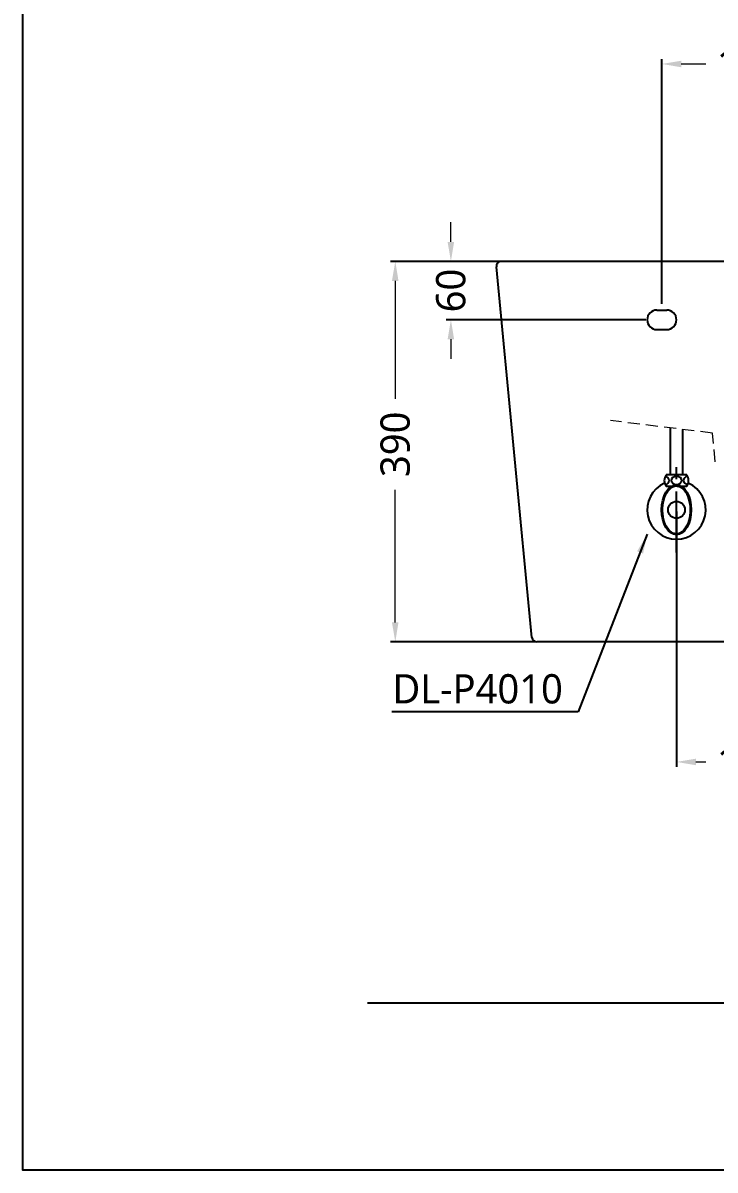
# Model space of a CAD drawing. Header units: inches. Extents: x 2057 to 5453, y -13320 to -11082.
# Drawn here: x 2057 to 2767, y -13320 to -12144 of the extents above; entities that cross this region are included whole.
import ezdxf

# ---------------------------------------------------------------- set-up
doc = ezdxf.new("R2010")
doc.units = ezdxf.units.IN
doc.header["$LTSCALE"] = 50
doc.header["$MEASUREMENT"] = 0
doc.linetypes.add('CENTER', pattern=[2, 1.25, -0.25, 0.25, -0.25])
doc.linetypes.add('HIDDEN', pattern=[0.375, 0.25, -0.125])
for name, color, linetype in [('10', 7, 'Continuous'), ('6', 6, 'Continuous'), ('CENTER', 2, 'CENTER'), ('SA-DOOR', 4, 'Continuous')]:
    doc.layers.add(name, color=color, linetype=linetype)
doc.styles.get("Standard").update_dxf_attribs({"font": 'NanumGothic.ttf'})
doc.dimstyles.get("Standard").update_dxf_attribs({"dimtxt": 20, "dimasz": 20, "dimexe": 5, "dimexo": 1.5, "dimgap": 10, "dimtad": 0, "dimtoh": 1, "dimdec": 0, "dimzin": 0, "dimdsep": 46, "dimtxsty": 'Standard', "dimcen": 0, "dimclrd": 3, "dimclre": 3, "dimclrt": 2, "dimadec": 0, "dimazin": 3, "dimtfac": 1, "dimtdec": 0, "dimtofl": 0, "dimtmove": 0, "dimatfit": 3, "dimfxl": 0, "dimtolj": 1, "dimtzin": 0, "dimlwd": 0, "dimlwe": 25, "dimarcsym": 0})
doc.dimstyles.new('Standard$0', dxfattribs={"dimtxt": 0.18, "dimasz": 0.18, "dimexe": 0.18, "dimexo": 0.0625, "dimgap": 0.09, "dimtad": 0, "dimtih": 1, "dimtoh": 1, "dimdec": 4, "dimzin": 0, "dimdsep": 46, "dimtxsty": 'Standard', "dimcen": 0.09, "dimadec": 0, "dimazin": 0, "dimtfac": 1, "dimtdec": 4, "dimtofl": 0, "dimtmove": 0, "dimatfit": 3, "dimfxl": 0, "dimtolj": 1, "dimtzin": 0, "dimarcsym": 0})

# ---------------------------------------------------------------- blocks, each defined once
blk = doc.blocks.new('*D27')
at = {"color": 3, "linetype": 'Continuous', "lineweight": 25}
for p, q in [((2524.5, -12388.4), (2433.9, -12388.4)), ((2582.4, -12778.4), (2433.9, -12778.4))]:
    blk.add_line(p, q, dxfattribs=at)
at = {"color": 3, "linetype": 'Continuous', "lineweight": 0}
for p, q in [((2438.9, -12408.4), (2438.9, -12529.4)), ((2438.9, -12758.4), (2438.9, -12622.4))]:
    blk.add_line(p, q, dxfattribs=at)
at = {"color": 3}
for points in [[(2435.5, -12408.4), (2442.2, -12408.4), (2438.9, -12388.4)], [(2435.5, -12758.4), (2442.2, -12758.4), (2438.9, -12778.4)]]:
    blk.add_solid(points, dxfattribs=at)
at = {"layer": 'DEFPOINTS', "color": 0}
for p in [(2526, -12388.4), (2438.9, -12778.4), (2583.9, -12778.4)]:
    blk.add_point(p, dxfattribs=at)
at = {"color": 2, "insert": (2438.9, -12575.9), "char_height": 30, "attachment_point": 5, "rotation": 90}
blk.add_mtext('\\A1;390', dxfattribs=at)
blk = doc.blocks.new('*D30')
at = {"color": 3, "linetype": 'Continuous', "lineweight": 0}
for p, q in [((2495.9, -12368.4), (2495.9, -12348.4)), ((2495.9, -12468.3), (2495.9, -12488.3))]:
    blk.add_line(p, q, dxfattribs=at)
at = {"color": 3, "linetype": 'Continuous', "lineweight": 25}
for p, q in [((2546, -12388.4), (2490.9, -12388.4)), ((2695.5, -12448.3), (2490.9, -12448.3))]:
    blk.add_line(p, q, dxfattribs=at)
at = {"color": 3}
for points in [[(2492.5, -12368.4), (2499.2, -12368.4), (2495.9, -12388.4)], [(2492.5, -12468.3), (2499.2, -12468.3), (2495.9, -12448.3)]]:
    blk.add_solid(points, dxfattribs=at)
at = {"layer": 'DEFPOINTS', "color": 0}
for p in [(2547.5, -12388.4), (2495.9, -12448.3), (2697, -12448.3)]:
    blk.add_point(p, dxfattribs=at)
at = {"color": 2, "insert": (2495.9, -12418.3), "char_height": 30, "attachment_point": 5, "rotation": 90}
blk.add_mtext('\\A1;60', dxfattribs=at)
blk = doc.blocks.new('*D31')
at = {"color": 3, "linetype": 'Continuous', "lineweight": 25}
for p, q in [((2712, -12431.8), (2712, -12181.1)), ((2892, -12431.8), (2892, -12181.1))]:
    blk.add_line(p, q, dxfattribs=at)
at = {"color": 3, "linetype": 'Continuous', "lineweight": 0}
for p, q in [((2732, -12186.1), (2757.2, -12186.1)), ((2872, -12186.1), (2846.7, -12186.1))]:
    blk.add_line(p, q, dxfattribs=at)
at = {"color": 3}
for points in [[(2732, -12182.8), (2732, -12189.5), (2712, -12186.1)], [(2872, -12182.8), (2872, -12189.5), (2892, -12186.1)]]:
    blk.add_solid(points, dxfattribs=at)
at = {"layer": 'DEFPOINTS', "color": 0}
for p in [(2892, -12186.1), (2712, -12433.3), (2892, -12433.3)]:
    blk.add_point(p, dxfattribs=at)
at = {"color": 2, "insert": (2801.9, -12186.1), "char_height": 30, "attachment_point": 5}
blk.add_mtext('\\A1;180', dxfattribs=at)
blk = doc.blocks.new('*D36')
at = {"color": 3, "linetype": 'Continuous', "lineweight": 25}
for p, q in [((2727, -12644.6), (2727, -12906.4)), ((2877, -12644.6), (2877, -12906.4))]:
    blk.add_line(p, q, dxfattribs=at)
at = {"color": 3, "linetype": 'Continuous', "lineweight": 0}
for p, q in [((2747, -12901.4), (2757.2, -12901.4)), ((2857, -12901.4), (2846.7, -12901.4))]:
    blk.add_line(p, q, dxfattribs=at)
at = {"color": 3}
for points in [[(2747, -12898.1), (2747, -12904.8), (2727, -12901.4)], [(2857, -12898.1), (2857, -12904.8), (2877, -12901.4)]]:
    blk.add_solid(points, dxfattribs=at)
at = {"layer": 'DEFPOINTS', "color": 0}
for p in [(2727, -12643.1), (2877, -12643.1), (2877, -12901.4)]:
    blk.add_point(p, dxfattribs=at)
at = {"color": 2, "insert": (2802, -12901.4), "char_height": 30, "attachment_point": 5}
blk.add_mtext('\\A1;150', dxfattribs=at)

msp = doc.modelspace()

# ---------------------------------------------------------------- linework, layer by layer
for p, q in [((2707, -12438.3), (2717, -12438.3)), ((2707, -12458.3), (2717, -12458.3))]:
    msp.add_line(p, q)
at = {"color": 7, "linetype": 'HIDDEN', "lineweight": 0}
for p, q in [((2763.9, -12564.4), (2659.3, -12551.6)), ((2766.6, -12593.7), (2764, -12564.4))]:
    msp.add_line(p, q, dxfattribs=at)
at = {"color": 1}
msp.add_line((2410.4, -13148.4), (4178.3, -13148.4), dxfattribs=at)
for centre, start, end in [((2707, -12448.3), 90, 270), ((2717, -12448.3), 270, 90)]:
    msp.add_arc(centre, 10, start, end)
at = {"layer": '10', "color": 0, "linetype": 'Continuous'}
for p, q in [((3056.5, -12388.4), (2547.5, -12388.4)), ((2578.9, -12773.9), (2542.5, -12393.9)), ((3020.1, -12778.4), (2583.9, -12778.4))]:
    msp.add_line(p, q, dxfattribs=at)
for centre, start, end in [((2547.5, -12393.4), 90, 185.4699), ((2583.9, -12773.4), 185.4699, 270)]:
    msp.add_arc(centre, 5, start, end, dxfattribs=at)
at = {"layer": '6'}
for p, q in [((2720.6, -12559.2), (2720.6, -12607.1)), ((2733.3, -12560.8), (2733.3, -12607.1)), ((2733.3, -12607.1), (2716.5, -12607.1)), ((2737.5, -12607.1), (2733.3, -12607.1)), ((2721.8, -12619.1), (2716.5, -12619.1)), ((2737.5, -12619.1), (2732.1, -12619.1))]:
    msp.add_line(p, q, dxfattribs=at)
msp.add_circle((2727, -12643.1), 8.62, dxfattribs=at)
for centre, radius, start, end in [((2724.5, -12613.1), 10, 143.1301, 216.8699), ((2729.5, -12613.1), 10, 323.1301, 36.8699), ((2727, -12643.1), 30, 113.9173, 66.0827)]:
    msp.add_arc(centre, radius, start, end, dxfattribs=at)
for centre, major_axis, start_param, end_param in [((2714.2, -12612.9), (-5.23, 0), 1.800504, 4.443058), ((2739.6, -12612.9), (5.23, 0), 1.824119, 4.49897)]:
    msp.add_ellipse(centre, major_axis=major_axis, ratio=0.866391, start_param=start_param, end_param=end_param, dxfattribs=at)
for centre, major_axis, ratio in [((2727, -12612.9), (5.23, 0), 0.866391), ((2727, -12643.1), (0, 25.5), 0.596529)]:
    msp.add_ellipse(centre, major_axis=major_axis, ratio=ratio, dxfattribs=at)
msp.add_open_spline([(2727, -12618.6), (2724.9, -12618.6), (2722.8, -12619.4), (2718.9, -12622.7), (2717.1, -12625.1), (2714.4, -12631.2), (2713.4, -12634.7), (2712.6, -12642.3), (2712.7, -12646.2), (2713.9, -12653.5), (2715, -12657), (2718.1, -12662.6), (2719.9, -12664.7), (2723.9, -12667.4), (2726, -12667.9), (2730.2, -12667.3), (2732.3, -12666.1), (2736, -12662.3), (2737.7, -12659.6), (2740.1, -12653.2), (2740.9, -12649.5), (2741.3, -12641.9), (2741, -12638), (2739.4, -12630.8), (2738.1, -12627.6), (2734.8, -12622.5), (2732.9, -12620.6), (2729.6, -12619), (2728.3, -12618.6), (2727, -12618.6)], degree=3, knots=[0, 0, 0, 0, 0.46111, 0.46111, 0.922219, 0.922219, 1.383329, 1.383329, 1.844439, 1.844439, 2.305549, 2.305549, 2.766658, 2.766658, 3.227768, 3.227768, 3.688878, 3.688878, 4.149988, 4.149988, 4.611097, 4.611097, 5.072207, 5.072207, 5.533317, 5.533317, 5.994427, 5.994427, 6.283185, 6.283185, 6.283185, 6.283185], dxfattribs=at)
at = {"layer": 'CENTER', "color": 1, "linetype": 'CENTER'}
msp.add_line((2727, -12686.7), (2727, -12594.4), dxfattribs=at)
at = {"layer": 'SA-DOOR', "color": 7}
msp.add_lwpolyline([(2057.4, -11082.3), (5453.1, -11082.3), (5453.1, -13319.7), (2057.4, -13319.7)], close=True, dxfattribs=at)

# ---------------------------------------------------------------- texts
at = {"color": 2, "insert": (2436, -12811.5), "char_height": 30, "attachment_point": 1}
msp.add_mtext_dynamic_manual_height_columns('DL-P4010', width=154.658, gutter_width=10, heights=[0], dxfattribs=at)

# ---------------------------------------------------------------- dimensions: what is measured, and where the dimension line sits
for base, p1, p2, picture, middle in [((2892, -12186.1), (2712, -12433.3), (2892, -12433.3), '*D31', (2801.9, -12186.1)), ((2877, -12901.4), (2727, -12643.1), (2877, -12643.1), '*D36', (2802, -12901.4))]:
    dim = msp.add_linear_dim(base=base, p1=p1, p2=p2, dimstyle='Standard$0', override={"dimtxt": 30, "dimasz": 20, "dimexe": 5, "dimexo": 1.5, "dimgap": 10, "dimtih": 0, "dimdec": 0, "dimcen": 0, "dimclrd": 3, "dimclre": 3, "dimclrt": 2, "dimazin": 3, "dimtdec": 0, "dimlwd": 0, "dimlwe": 25, "dimarcsym": 1})
    dim.commit()
    dim.dimension.update_dxf_attribs({"geometry": picture, "text_midpoint": middle, "dimtype": 160})
for base, p1, p2, picture, middle in [((2495.9, -12448.3), (2547.5, -12388.4), (2697, -12448.3), '*D30', (2495.9, -12418.3)), ((2438.9, -12778.4), (2526, -12388.4), (2583.9, -12778.4), '*D27', (2438.9, -12575.9))]:
    dim = msp.add_linear_dim(base=base, p1=p1, p2=p2, angle=90, dimstyle='Standard$0', override={"dimtxt": 30, "dimasz": 20, "dimexe": 5, "dimexo": 1.5, "dimgap": 10, "dimtih": 0, "dimdec": 0, "dimcen": 0, "dimclrd": 3, "dimclre": 3, "dimclrt": 2, "dimazin": 3, "dimtdec": 0, "dimlwd": 0, "dimlwe": 25, "dimarcsym": 1})
    dim.commit()
    dim.dimension.update_dxf_attribs({"geometry": picture, "text_midpoint": middle, "dimtype": 160})

# ---------------------------------------------------------------- leaders
msp.add_leader([(2697, -12668.1), (2626.4, -12850.1), (2435.5, -12850.1)], dimstyle='Standard', override={"dimlwd": 25, "dimarcsym": 1})

doc.saveas('drawing.dxf')
